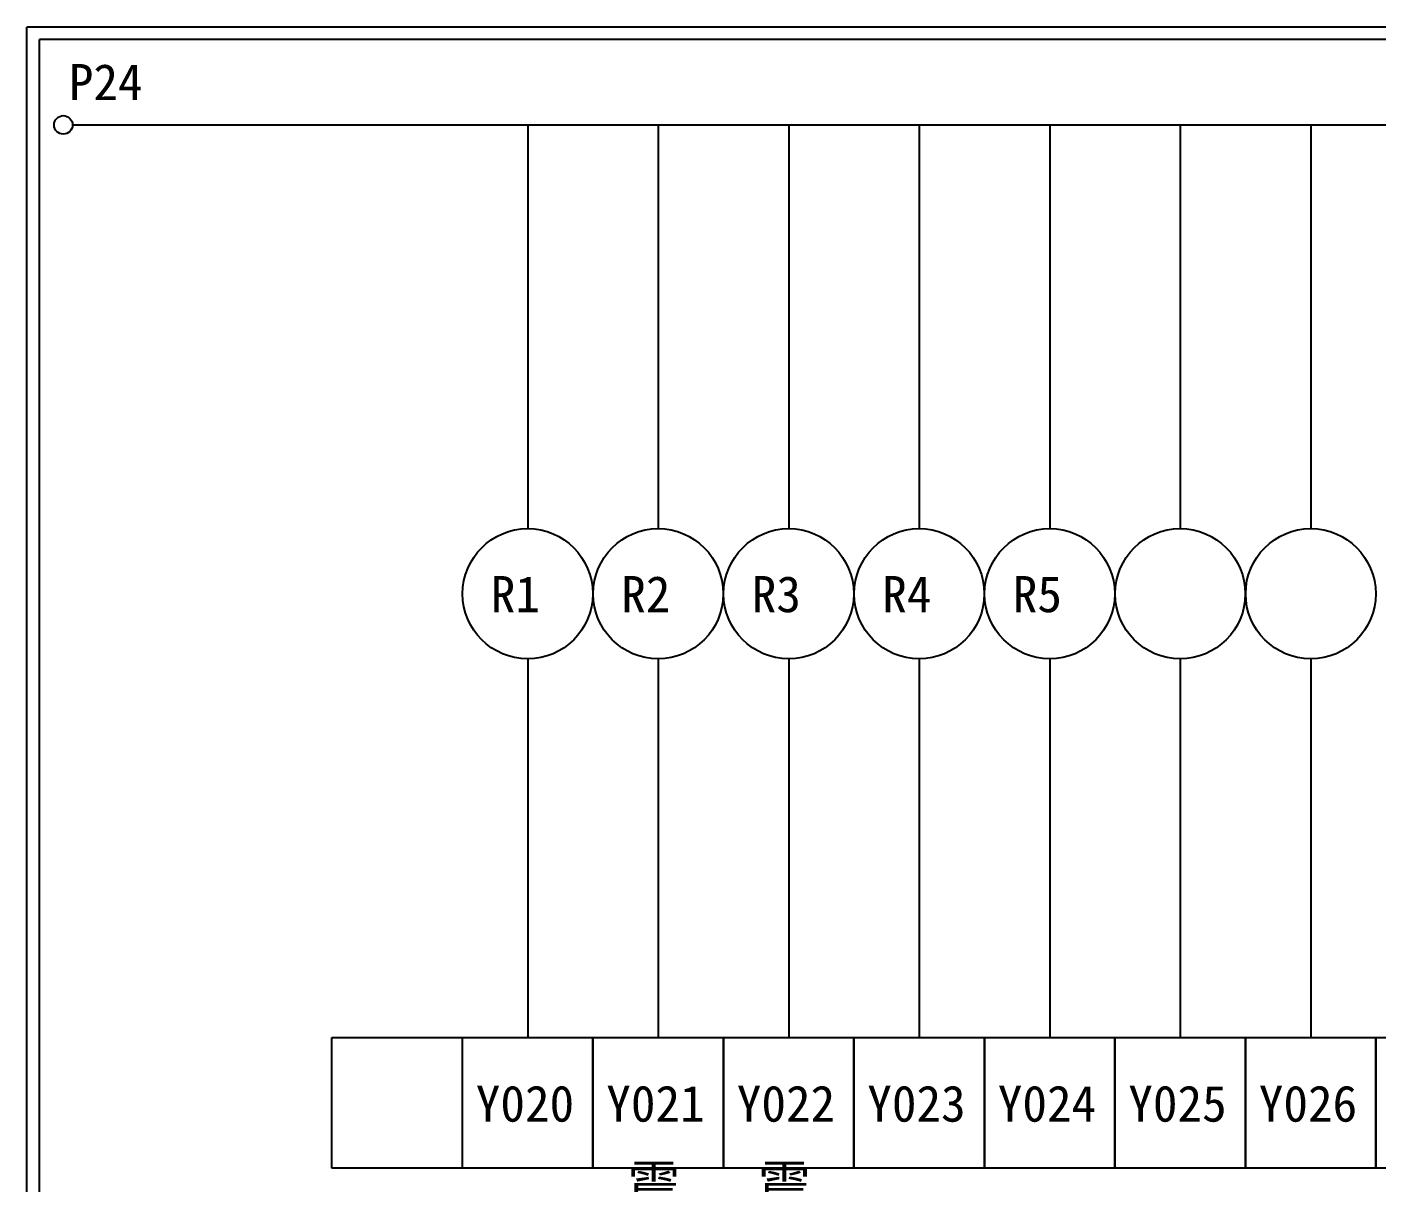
# Model space of a CAD drawing. Extents: x 889 to 1176, y 251 to 455.
# Drawn here: x 889.1 to 1023.5, y 340.2 to 455.2 of the extents above; entities that cross this region are included whole.
import ezdxf

# ---------------------------------------------------------------- set-up
doc = ezdxf.new("R2010")
doc.units = 0
doc.layers.add('圖框層', color=7, linetype='CONTINUOUS')
doc.layers.add('標尺寸層', color=3, linetype='CONTINUOUS')
doc.styles.add('CNS', font='romanc.shx', dxfattribs={"bigfont": 'chineset.shx'})
doc.styles.add('STSL', font='kaiu.ttf')

msp = doc.modelspace()

# ---------------------------------------------------------------- linework, layer by layer
at = {"layer": '圖框層', "color": 7}
for p, q in [((1176.07, 455.16), (889.07, 455.16)), ((889.07, 251.2), (889.07, 455.16)), ((1174.82, 453.91), (890.32, 453.91)), ((890.32, 252.44), (890.32, 453.91))]:
    msp.add_line(p, q, dxfattribs=at)
at = {"layer": '標尺寸層', "color": 7}
for p, q in [((893.61, 445.42), (1171.21, 445.42)), ((938.95, 445.42), (938.95, 405.22)), ((951.95, 445.42), (951.95, 405.22)), ((964.95, 445.42), (964.95, 405.22)), ((977.95, 445.42), (977.95, 405.22)), ((990.95, 445.42), (990.95, 405.22)), ((1003.95, 445.42), (1003.95, 405.22)), ((1016.95, 445.42), (1016.95, 405.22)), ((938.95, 392.26), (938.95, 354.55)), ((951.95, 392.26), (951.95, 354.55)), ((964.95, 392.26), (964.95, 354.55)), ((977.95, 392.26), (977.95, 354.55)), ((990.95, 392.26), (990.95, 354.55)), ((1003.95, 392.26), (1003.95, 354.55)), ((1016.95, 392.26), (1016.95, 354.55)), ((919.45, 354.55), (932.45, 354.55)), ((919.45, 341.55), (919.45, 354.55)), ((932.45, 354.55), (945.45, 354.55)), ((932.45, 341.55), (932.45, 354.55)), ((932.45, 341.55), (932.45, 354.55)), ((945.45, 354.55), (945.45, 341.55)), ((945.45, 354.55), (958.45, 354.55)), ((945.45, 341.55), (945.45, 354.55)), ((958.45, 354.55), (958.45, 341.55)), ((958.45, 354.55), (958.45, 341.55)), ((958.45, 354.55), (971.45, 354.55)), ((958.45, 341.55), (958.45, 354.55)), ((971.45, 354.55), (971.45, 341.55)), ((971.45, 354.55), (971.45, 341.55)), ((971.45, 354.55), (984.45, 354.55)), ((971.45, 341.55), (971.45, 354.55)), ((984.45, 354.55), (984.45, 341.55)), ((984.45, 354.55), (984.45, 341.55)), ((984.45, 354.55), (997.45, 354.55)), ((984.45, 341.55), (984.45, 354.55)), ((997.45, 354.55), (997.45, 341.55)), ((997.45, 354.55), (997.45, 341.55)), ((997.45, 354.55), (1010.45, 354.55)), ((997.45, 341.55), (997.45, 354.55)), ((1010.45, 354.55), (1010.45, 341.55)), ((1010.45, 354.55), (1010.45, 341.55)), ((1010.45, 354.55), (1023.45, 354.55)), ((1010.45, 341.55), (1010.45, 354.55)), ((1023.45, 354.55), (1023.45, 341.55)), ((1023.45, 354.55), (1023.45, 341.55)), ((1023.45, 354.55), (1036.45, 354.55)), ((1023.45, 341.55), (1023.45, 354.55)), ((932.45, 341.55), (919.45, 341.55)), ((945.45, 341.55), (932.45, 341.55)), ((958.45, 341.55), (945.45, 341.55)), ((971.45, 341.55), (958.45, 341.55)), ((984.45, 341.55), (971.45, 341.55)), ((997.45, 341.55), (984.45, 341.55)), ((1010.45, 341.55), (997.45, 341.55)), ((1023.45, 341.55), (1010.45, 341.55)), ((1036.45, 341.55), (1023.45, 341.55))]:
    msp.add_line(p, q, dxfattribs=at)
for centre, radius in [((892.69, 445.42), 0.92), ((938.95, 398.74), 6.48), ((951.95, 398.74), 6.48), ((964.95, 398.74), 6.48), ((977.95, 398.74), 6.48), ((990.95, 398.74), 6.48), ((1003.95, 398.74), 6.48), ((1016.95, 398.74), 6.48)]:
    msp.add_circle(centre, radius, dxfattribs=at)

# ---------------------------------------------------------------- texts
at = {"layer": '圖框層', "color": 7, "style": 'STSL'}
for s, p in [('P24', (893.24, 447.88)), ('R1', (935.27, 396.9)), ('R2', (948.27, 396.9)), ('R3', (961.27, 396.9)), ('R4', (974.27, 396.9)), ('R5', (987.27, 396.9)), ('Y020', (933.78, 346.18)), ('Y021', (946.78, 346.18)), ('Y022', (959.78, 346.18)), ('Y023', (972.78, 346.18)), ('Y024', (985.78, 346.18)), ('Y025', (998.78, 346.18)), ('Y026', (1011.78, 346.18))]:
    msp.add_text(s, height=3.6, dxfattribs=at).set_placement(p)
at = {"layer": '標尺寸層', "color": 7, "char_height": 3.9, "width": 2.8481, "attachment_point": 5, "style": 'CNS'}
for s, insert in [('{\\fDFKai-SB|b0|i0|c136|p65;震動桶啟動1\\PM6}', (951.52, 320.36)), ('{\\fDFKai-SB|b0|i0|c136|p65;震動桶啟動2\\PM5}', (964.52, 320.36))]:
    msp.add_mtext(s, dxfattribs=dict(at, insert=insert))

doc.saveas('drawing.dxf')
